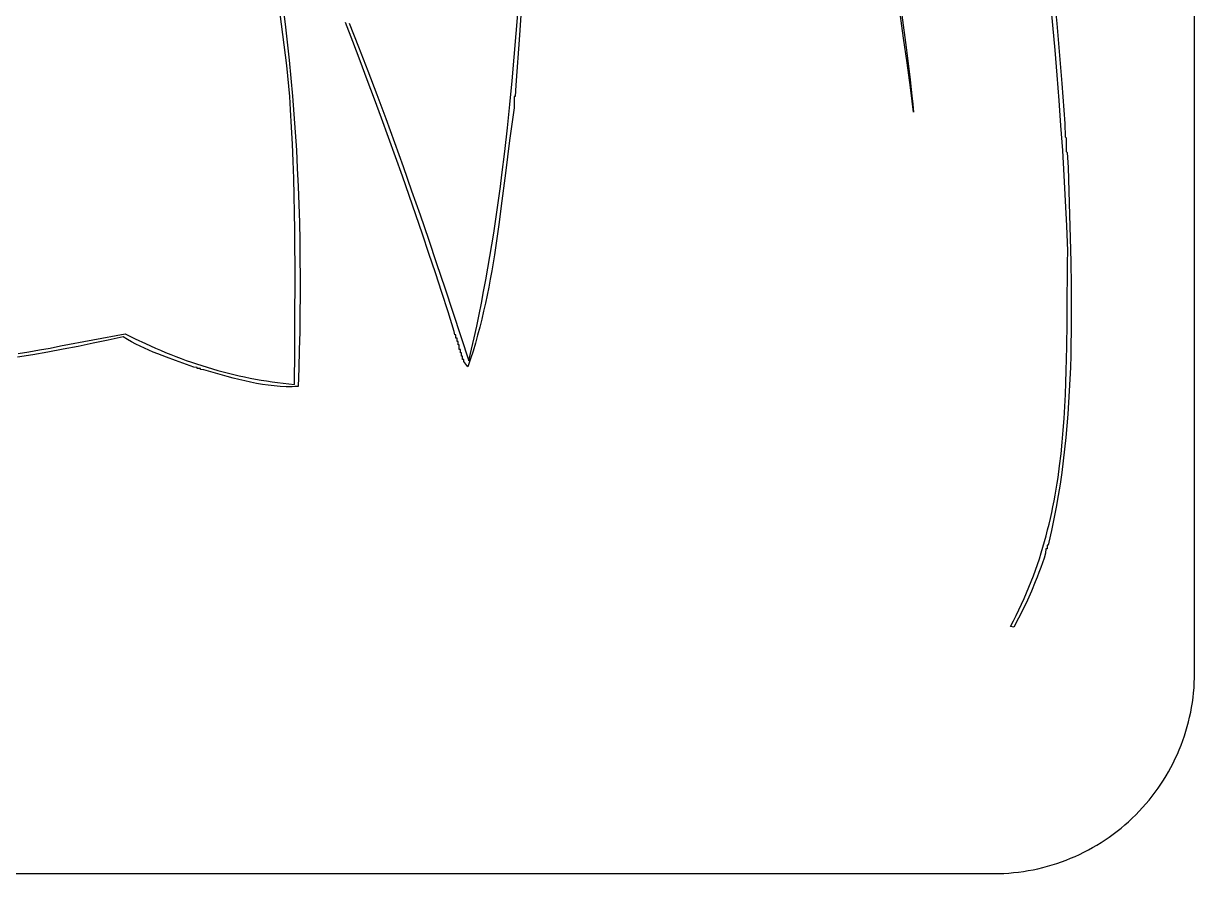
# Model space of a CAD drawing. Header units: metres. Extents: x 0 to 50, y -0.1 to 49.9.
# Drawn here: x 20.83 to 50, y -0.06 to 21.12 of the extents above; entities that cross this region are included whole.
import ezdxf

# ---------------------------------------------------------------- set-up
doc = ezdxf.new("R2010")
doc.units = ezdxf.units.M

msp = doc.modelspace()

# ---------------------------------------------------------------- linework, layer by layer
for points in [[(5, -0.062734), (45, -0.062734), (45, -0.062734), (45.124153, -0.061194), (45.247936, -0.056589), (45.371298, -0.04894), (45.494189, -0.038267), (45.616556, -0.024593), (45.738349, -0.007938), (45.859516, 0.011675), (45.980007, 0.034227), (46.099769, 0.059696), (46.218752, 0.088061), (46.336905, 0.1193), (46.454176, 0.153392), (46.570514, 0.190316), (46.685867, 0.230051), (46.800186, 0.272576), (46.913417, 0.317868), (47.025511, 0.365908), (47.136415, 0.416674), (47.24608, 0.470145), (47.354452, 0.526299), (47.461482, 0.585115), (47.567118, 0.646572), (47.671308, 0.710649), (47.774003, 0.777325), (47.875149, 0.846578), (47.974696, 0.918387), (48.072593, 0.992731), (48.168789, 1.069589), (48.263232, 1.148939), (48.355872, 1.23076), (48.446656, 1.315032), (48.535534, 1.401732), (48.535534, 1.401732), (48.622234, 1.49061), (48.706506, 1.581394), (48.788327, 1.674034), (48.867677, 1.768477), (48.944535, 1.864673), (49.018879, 1.96257), (49.090688, 2.062117), (49.159941, 2.163264), (49.226617, 2.265958), (49.290694, 2.370148), (49.352151, 2.475784), (49.410967, 2.582814), (49.467121, 2.691186), (49.520592, 2.800851), (49.571358, 2.911755), (49.619398, 3.023849), (49.66469, 3.137081), (49.707215, 3.251399), (49.74695, 3.366752), (49.783874, 3.48309), (49.817966, 3.600361), (49.849205, 3.718514), (49.87757, 3.837497), (49.903039, 3.957259), (49.925591, 4.07775), (49.945205, 4.198917), (49.961859, 4.32071), (49.975533, 4.443078), (49.986206, 4.565968), (49.993855, 4.68933), (49.99846, 4.813114), (50, 4.937266), (50, 44.937266)], [(46.520994, 21.615018), (46.565646, 21.117527), (46.60869, 20.61999), (46.650175, 20.122389), (46.690147, 19.624707), (46.765742, 18.629029), (46.773685, 18.295161), (46.801573, 18.267274), (46.801573, 17.932625), (46.82946, 17.904738), (46.848805, 17.527968), (46.848805, 17.527968), (46.884695, 16.354002), (46.901187, 15.767512), (46.914909, 15.181423), (46.924511, 14.595788), (46.927345, 14.303157), (46.928643, 14.01066), (46.928235, 13.718304), (46.925953, 13.426094), (46.921628, 13.134037), (46.915091, 12.842141), (46.906174, 12.550412), (46.894708, 12.258856), (46.880523, 11.967481), (46.863452, 11.676293), (46.843325, 11.385298), (46.819973, 11.094504), (46.793227, 10.803917), (46.76292, 10.513543), (46.728881, 10.22339), (46.690943, 9.933464), (46.648936, 9.643772), (46.602692, 9.35432), (46.552041, 9.065115), (46.496815, 8.776165), (46.436845, 8.487474), (46.371963, 8.199051), (46.355372, 8.116283), (46.327484, 8.116283), (46.327484, 8.032621), (46.299597, 8.032621), (46.290465, 7.91903), (46.290465, 7.91903), (46.251183, 7.798914), (46.21044, 7.679549), (46.168261, 7.560913), (46.124674, 7.442987), (46.079703, 7.325753), (46.033373, 7.20919), (45.936744, 6.978), (45.834992, 6.749261), (45.728322, 6.522816), (45.61694, 6.298509), (45.501052, 6.076183), (45.412564, 6.093634), (45.412564, 6.093634), (45.486416, 6.23239), (45.557617, 6.37153), (45.626216, 6.511046), (45.692261, 6.650932), (45.755802, 6.79118), (45.816889, 6.931783), (45.87557, 7.072734), (45.931895, 7.214026), (45.985913, 7.355652), (46.037673, 7.497604), (46.087225, 7.639876), (46.134617, 7.78246), (46.179898, 7.92535), (46.223119, 8.068537), (46.264328, 8.212016), (46.303574, 8.355778), (46.340907, 8.499817), (46.376376, 8.644126), (46.41003, 8.788698), (46.441918, 8.933524), (46.47209, 9.078599), (46.500594, 9.223915), (46.52748, 9.369466), (46.552797, 9.515243), (46.576595, 9.661239), (46.598922, 9.807449), (46.639361, 10.100477), (46.67451, 10.394271), (46.70476, 10.688772), (46.730506, 10.983925), (46.752143, 11.279672), (46.770062, 11.575955), (46.784659, 11.87272), (46.796326, 12.169907), (46.805458, 12.46746), (46.812448, 12.765323), (46.81769, 13.063438), (46.824504, 13.660196), (46.82905, 14.257279), (46.834477, 14.854231), (46.838505, 15.152516), (46.843934, 15.450597), (46.843934, 15.450597), (46.81817, 16.0768), (46.787971, 16.702616), (46.753568, 17.328067), (46.715193, 17.953173), (46.673076, 18.577954), (46.627449, 19.202431), (46.578542, 19.826624), (46.526587, 20.450554), (46.471815, 21.074241), (46.414457, 21.697707)], [(27.293547, 21.54814), (27.350046, 21.101414), (27.402259, 20.654232), (27.450258, 20.206596), (27.494114, 19.758506), (27.533898, 19.309966), (27.569683, 18.860976), (27.601539, 18.411538), (27.629539, 17.961653), (27.653752, 17.511323), (27.674252, 17.06055), (27.691109, 16.609335), (27.704395, 16.157679), (27.714182, 15.705585), (27.72054, 15.253054), (27.723542, 14.800087), (27.723258, 14.346686), (27.719761, 13.892852), (27.713121, 13.438588), (27.70341, 12.983895), (27.6907, 12.528773), (27.675063, 12.073226), (27.675063, 12.073226), (27.600076, 12.069725), (27.525248, 12.067827), (27.450574, 12.067478), (27.376048, 12.068625), (27.22742, 12.075187), (27.079319, 12.08708), (26.9317, 12.103871), (26.78452, 12.125128), (26.637734, 12.150418), (26.491297, 12.179308), (26.345166, 12.211365), (26.199297, 12.246157), (26.053644, 12.28325), (25.908165, 12.322212), (25.617546, 12.404011), (25.327088, 12.488092), (25.244496, 12.494595), (25.244496, 12.522482), (25.160833, 12.522482), (25.160833, 12.55037), (25.074615, 12.558121), (25.074615, 12.558121), (24.623639, 12.719112), (24.399237, 12.800926), (24.176618, 12.88653), (24.066226, 12.931435), (23.956577, 12.978106), (23.847772, 13.026816), (23.739908, 13.077838), (23.633086, 13.131445), (23.527404, 13.187909), (23.422962, 13.247504), (23.31986, 13.310501), (23.31986, 13.310501), (22.945177, 13.229404), (22.570204, 13.150289), (22.194826, 13.073713), (21.81893, 13.00023), (21.442402, 12.930397), (21.065128, 12.864768), (20.686994, 12.8039)], [(20.70281, 12.896556), (20.967961, 12.937762), (21.232006, 12.983443), (21.495235, 13.032703), (21.757936, 13.084643), (23.370116, 13.384944), (23.370116, 13.384944), (23.618818, 13.2609), (23.869095, 13.142351), (24.121029, 13.029412), (24.247643, 12.975081), (24.374703, 12.922194), (24.50222, 12.870766), (24.630202, 12.820811), (24.758662, 12.772342), (24.887609, 12.725374), (25.017053, 12.679922), (25.147006, 12.635998), (25.277477, 12.593618), (25.408478, 12.552795), (25.540017, 12.513543), (25.672107, 12.475877), (25.804757, 12.43981), (25.937977, 12.405358), (26.071779, 12.372533), (26.206172, 12.341349), (26.341167, 12.311822), (26.476774, 12.283965), (26.613004, 12.257792), (26.749867, 12.233318), (26.887374, 12.210555), (27.025535, 12.18952), (27.16436, 12.170224), (27.303861, 12.152684), (27.444046, 12.136912), (27.584927, 12.122923), (27.584927, 12.122923), (27.591172, 12.980297), (27.596026, 13.836879), (27.597562, 14.692755), (27.596483, 15.120456), (27.59385, 15.548014), (27.589423, 15.975438), (27.58296, 16.402741), (27.574221, 16.829933), (27.562964, 17.257025), (27.548948, 17.684027), (27.531931, 18.110952), (27.511673, 18.537809), (27.487933, 18.964609), (27.466292, 19.299749), (27.466292, 19.299749), (27.443535, 19.557945), (27.418311, 19.815768), (27.390766, 20.073244), (27.361046, 20.3304), (27.329296, 20.587262), (27.295661, 20.843856), (27.260287, 21.10021), (27.22332, 21.35635)], [(33.224902, 21.450184), (33.184725, 20.826335), (33.099759, 19.578507), (33.080898, 19.299105), (33.05301, 19.299105), (33.056997, 19.016894), (33.056997, 19.016894), (32.997194, 18.610995), (32.941443, 18.204398), (32.888524, 17.797327), (32.837215, 17.390006), (32.734538, 16.575509), (32.680728, 16.168779), (32.62364, 15.762693), (32.562054, 15.357475), (32.529192, 15.155262), (32.494747, 14.953349), (32.458567, 14.751765), (32.420499, 14.550538), (32.380389, 14.349695), (32.338086, 14.149266), (32.293436, 13.949276), (32.246287, 13.749755), (32.196487, 13.550731), (32.143881, 13.352231), (32.088319, 13.154284), (32.029647, 12.956916), (31.967712, 12.760157), (31.902361, 12.564035), (31.798071, 12.697647), (31.798071, 12.745581), (31.770183, 12.745581), (31.770183, 12.829243), (31.742295, 12.829243), (31.742295, 12.912905), (31.714408, 12.912905), (31.714408, 12.996567), (31.68652, 12.996567), (31.68652, 13.108116), (31.658633, 13.108116), (31.658633, 13.191778), (31.630745, 13.191778), (31.630745, 13.27544), (31.602858, 13.27544), (31.602858, 13.359102), (31.57497, 13.359102), (31.562244, 13.443192), (31.562244, 13.443192), (31.408234, 13.930404), (31.251994, 14.416723), (31.09356, 14.902172), (30.932972, 15.38677), (30.770268, 15.870538), (30.605486, 16.353497), (30.438664, 16.835668), (30.269842, 17.31707), (30.099057, 17.797726), (29.926348, 18.277654), (29.751753, 18.756877), (29.57531, 19.235415), (29.397058, 19.713289), (29.217035, 20.190518), (29.03528, 20.667124), (28.851831, 21.143128)], [(28.946392, 21.129827), (29.179875, 20.536883), (29.409137, 19.942446), (29.634442, 19.34657), (29.856054, 18.749312), (30.074236, 18.150727), (30.289251, 17.550871), (30.501363, 16.949801), (30.710836, 16.34757), (30.917933, 15.744237), (31.122918, 15.139855), (31.326054, 14.534482), (31.527605, 13.928172), (31.927005, 12.712968), (31.927005, 12.712968), (31.994044, 13.000223), (32.058709, 13.287825), (32.12106, 13.575768), (32.181159, 13.864046), (32.239068, 14.152653), (32.294848, 14.441584), (32.34856, 14.730833), (32.400266, 15.020394), (32.450027, 15.310261), (32.497905, 15.600429), (32.543961, 15.890891), (32.588257, 16.181642), (32.630854, 16.472676), (32.671814, 16.763987), (32.711197, 17.055571), (32.749066, 17.347419), (32.820507, 17.931891), (32.886628, 18.517357), (32.94792, 19.10377), (33.004875, 19.691084), (33.057984, 20.279254), (33.10774, 20.868232), (33.154634, 21.457973)], [(42.708879, 21.326962), (42.814752, 20.523121), (42.866463, 20.120114), (42.915236, 19.716297), (42.959481, 19.311608), (42.979408, 19.108916), (42.997608, 18.905983), (42.997608, 18.905983), (42.920987, 19.522171), (42.840074, 20.137357), (42.75489, 20.751546), (42.665458, 21.364743)]]:
    msp.add_lwpolyline(points)

doc.saveas('drawing.dxf')
